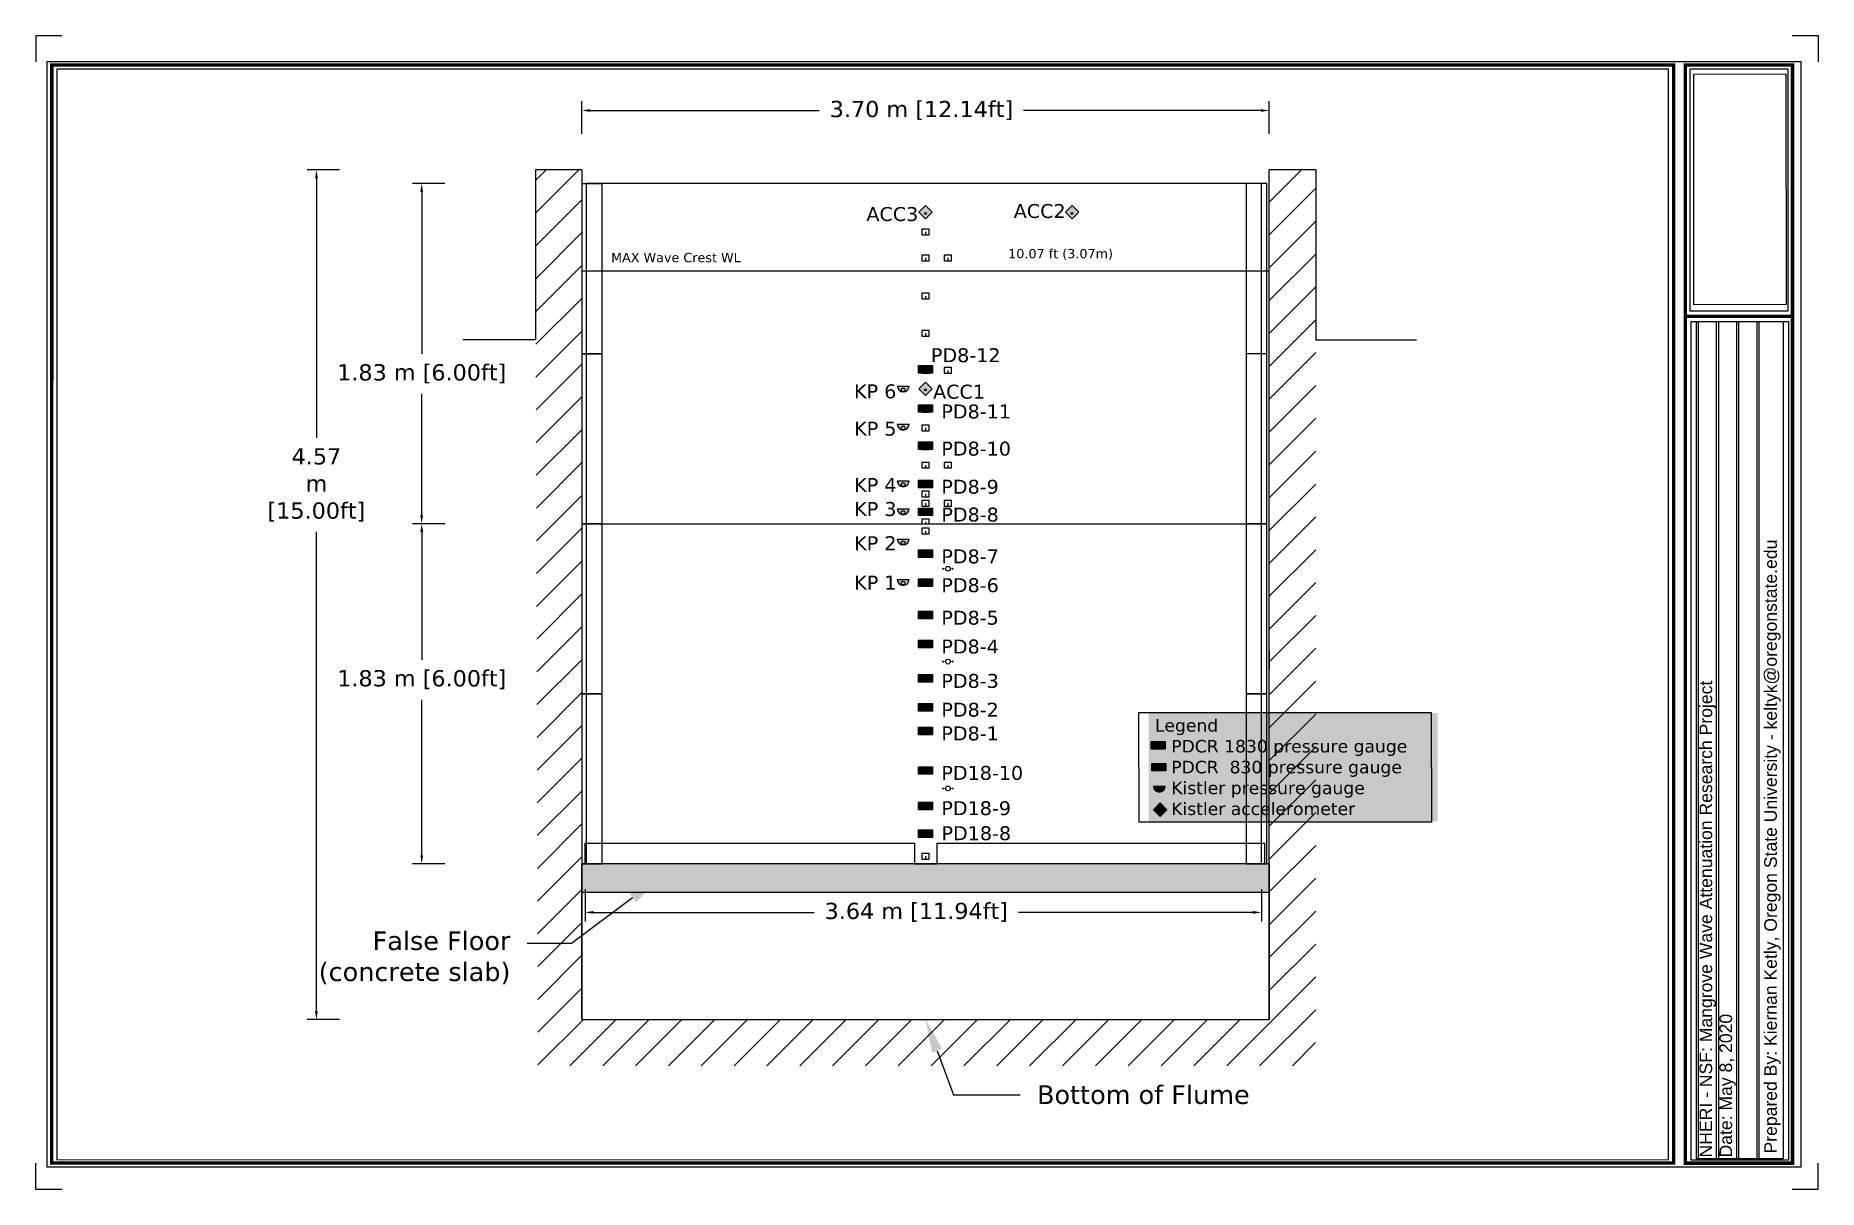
# Paper-space layout 'Test Wall Instrumentation' of a CAD drawing. Header units: feet. Extents: x -9.9 to 37.6, y -9.3 to 21.4.
# The model-space entities are those that its viewports show. They can reach past a viewport. Long polylines and large blocks are cut down to what shows.
import ezdxf
from ezdxf import colors
from ezdxf.entities.mleader import LeaderData, LeaderLine
from ezdxf.math import Vec2, Vec3

# ---------------------------------------------------------------- set-up
doc = ezdxf.new("R2010")
doc.units = ezdxf.units.FT
doc.header["$MEASUREMENT"] = 0
doc.header["$PDMODE"] = 35
for name, color, linetype in [(').5 layer template', 7, 'Continuous'), ('ATM Mangroves', 3, 'Continuous'), ('Beach Slopes', 80, 'Continuous'), ('BRD', 7, 'Continuous'), ('G-ANNO-NPLT', 40, 'Continuous'), ('G-ANNO-SYMB-NPLT', 11, 'Continuous'), ('Viewport', 2, 'Continuous')]:
    doc.layers.add(name, color=color, linetype=linetype)
doc.layers.add('Plot View', color=2, linetype='Continuous', plot=False)
doc.styles.add('_ATM-F2', font='arial.ttf')
doc.styles.get("Standard").update_dxf_attribs({"font": 'verdana.ttf'})
doc.dimstyles.new('Meters', dxfattribs={"dimscale": 0.25, "dimtxt": 1, "dimasz": 0.18, "dimexe": 0.178, "dimexo": 0.0625, "dimgap": 0.09, "dimtad": 0, "dimtih": 1, "dimtoh": 1, "dimzin": 0, "dimdsep": 46, "dimtxsty": 'Standard', "dimcen": 0.09, "dimazin": 0, "dimtfac": 1, "dimtofl": 0, "dimtmove": 0, "dimatfit": 3, "dimfxl": 0.5, "dimfxlon": 1, "dimtolj": 1, "dimtzin": 0, "dimarcsym": 0})
picture_1 = doc.add_image_def('image1.jpg', size_in_pixel=(2000, 800))

# ---------------------------------------------------------------- blocks, each defined once
blk = doc.blocks.new('*D180')
at = {"layer": 'ATM Mangroves', "color": 0, "lineweight": -2, "transparency": 16777216}
for p, q in [((165.3678, -486.8211), (165.1928, -486.8211)), ((165.2428, -486.8661), (165.2428, -487.737)), ((165.2428, -488.6061), (165.2428, -487.9521)), ((165.3678, -488.6511), (165.1928, -488.6511))]:
    blk.add_line(p, q, dxfattribs=at)
at = {"layer": 'ATM Mangroves', "color": 0, "transparency": 16777216}
for points in [[(165.2353, -486.8661), (165.2503, -486.8661), (165.2428, -486.8211)], [(165.2353, -488.6061), (165.2503, -488.6061), (165.2428, -488.6511)]]:
    blk.add_solid(points, dxfattribs=at)
at = {"layer": 'Defpoints', "color": 0, "transparency": 16777216}
for p in [(165.2428, -486.8211), (166.1274, -486.8211), (166.1274, -488.6511)]:
    blk.add_point(p, dxfattribs=at)
at = {"layer": 'ATM Mangroves', "color": 0, "transparency": 16777216, "insert": (165.2428, -487.8446), "char_height": 0.0875, "attachment_point": 5}
blk.add_mtext('\\A1;1.83 m [6.00ft]', dxfattribs=at)
blk = doc.blocks.new('*D178')
at = {"layer": 'ATM Mangroves', "color": 0, "lineweight": -2, "transparency": 16777216}
for p, q in [((165.3681, -488.6511), (165.1931, -488.6511)), ((165.2431, -488.6961), (165.2431, -489.3833)), ((165.2431, -490.4361), (165.2431, -489.5984)), ((165.3681, -490.4811), (165.1931, -490.4811))]:
    blk.add_line(p, q, dxfattribs=at)
at = {"layer": 'ATM Mangroves', "color": 0, "transparency": 16777216}
for points in [[(165.2356, -488.6961), (165.2506, -488.6961), (165.2431, -488.6511)], [(165.2356, -490.4361), (165.2506, -490.4361), (165.2431, -490.4811)]]:
    blk.add_solid(points, dxfattribs=at)
at = {"layer": 'Defpoints', "color": 0, "transparency": 16777216}
for p in [(166.1274, -488.6511), (165.2431, -490.4811), (166.1047, -490.4811)]:
    blk.add_point(p, dxfattribs=at)
at = {"layer": 'ATM Mangroves', "color": 0, "transparency": 16777216, "insert": (165.2431, -489.4909), "char_height": 0.0875, "attachment_point": 5}
blk.add_mtext('\\A1;1.83 m [6.00ft]', dxfattribs=at)
blk = doc.blocks.new('*D181')
at = {"layer": 'ATM Mangroves', "color": 0, "lineweight": -2, "transparency": 16777216}
for p, q in [((164.8012, -486.7473), (164.6262, -486.7473)), ((164.6762, -486.7923), (164.6762, -488.189)), ((164.6762, -491.2743), (164.6762, -488.6957)), ((164.8012, -491.3193), (164.6262, -491.3193))]:
    blk.add_line(p, q, dxfattribs=at)
at = {"layer": 'ATM Mangroves', "color": 0, "transparency": 16777216}
for points in [[(164.6687, -486.7923), (164.6837, -486.7923), (164.6762, -486.7473)], [(164.6687, -491.2743), (164.6837, -491.2743), (164.6762, -491.3193)]]:
    blk.add_solid(points, dxfattribs=at)
at = {"layer": 'Defpoints', "color": 0, "transparency": 16777216}
for p in [(166.1047, -486.7473), (164.6762, -491.3193), (166.1047, -491.3193)]:
    blk.add_point(p, dxfattribs=at)
at = {"layer": 'ATM Mangroves', "color": 0, "transparency": 16777216, "insert": (164.6762, -488.4424), "char_height": 0.0875, "width": 0.19672, "attachment_point": 5}
blk.add_mtext('\\A1;4.57 m [15.00ft]', dxfattribs=at)
blk = doc.blocks.new('*D182')
at = {"layer": 'ATM Mangroves', "color": 0, "lineweight": -2, "transparency": 16777216}
for p, q in [((166.1047, -486.5525), (166.1047, -486.3775)), ((166.1497, -486.4275), (167.3824, -486.4275)), ((169.7597, -486.4275), (168.4824, -486.4275)), ((169.8047, -486.5525), (169.8047, -486.3775))]:
    blk.add_line(p, q, dxfattribs=at)
at = {"layer": 'ATM Mangroves', "color": 0, "transparency": 16777216}
for points in [[(166.1497, -486.42), (166.1497, -486.435), (166.1047, -486.4275)], [(169.7597, -486.42), (169.7597, -486.435), (169.8047, -486.4275)]]:
    blk.add_solid(points, dxfattribs=at)
at = {"layer": 'Defpoints', "color": 0, "transparency": 16777216}
for p in [(169.8047, -486.4275), (166.1047, -486.7193), (169.8047, -486.7473)]:
    blk.add_point(p, dxfattribs=at)
at = {"layer": 'ATM Mangroves', "color": 0, "transparency": 16777216, "insert": (167.9324, -486.4275), "char_height": 0.0875, "attachment_point": 5}
blk.add_mtext('\\A1;3.70 m [12.14ft]', dxfattribs=at)
blk = doc.blocks.new('*D179')
at = {"layer": 'ATM Mangroves', "color": 0, "lineweight": -2, "transparency": 16777216}
for p, q in [((166.122, -490.6179), (166.122, -490.7929)), ((169.7624, -490.6179), (169.7624, -490.7929)), ((166.167, -490.7429), (167.3549, -490.7429)), ((169.7174, -490.7429), (168.4549, -490.7429))]:
    blk.add_line(p, q, dxfattribs=at)
at = {"layer": 'ATM Mangroves', "color": 0, "transparency": 16777216}
for points in [[(166.167, -490.7354), (166.167, -490.7504), (166.122, -490.7429)], [(169.7174, -490.7354), (169.7174, -490.7504), (169.7624, -490.7429)]]:
    blk.add_solid(points, dxfattribs=at)
at = {"layer": 'Defpoints', "color": 0, "transparency": 16777216}
for p in [(166.122, -490.4811), (169.7624, -490.4811), (169.7624, -490.7429)]:
    blk.add_point(p, dxfattribs=at)
at = {"layer": 'ATM Mangroves', "color": 0, "transparency": 16777216, "insert": (167.9049, -490.7429), "char_height": 0.0875, "attachment_point": 5}
blk.add_mtext('\\A1;3.64 m [11.94ft]', dxfattribs=at)

msp = doc.modelspace()

# ---------------------------------------------------------------- hatches: boundary and pattern name
at = {"layer": 'ATM Mangroves', "transparency": 33554687}
h = msp.add_hatch(dxfattribs=at)
h.set_pattern_fill('ANSI31')
h.set_pattern_definition([(45, (11.38746, -97.86032), (-0.088388348, 0.088388348), [])])
h.paths.add_polyline_path([(166.1047, -486.7473), (165.8547, -486.7473), (165.8687, -491.5689), (170.0543, -491.5689), (170.0558, -486.7473), (169.8047, -486.7473), (169.8047, -491.3193), (166.1047, -491.3193)])
at = {"layer": 'ATM Mangroves', "true_color": 0xf8991e, "transparency": 33554687}
h = msp.add_hatch(color=30, dxfattribs=at)
h.dxf.hatch_style = 1
h.paths.add_polyline_path([(166.1047, -490.6335), (169.8047, -490.6335), (169.8047, -490.4811), (166.1047, -490.4811)], flags=17)
h.paths.add_polyline_path([(166.1047, -490.6335), (169.8047, -490.6335), (169.8047, -490.4811), (166.1047, -490.4811)], flags=17)
at = {"layer": 'ATM Mangroves', "transparency": 33554687}
h = msp.add_hatch(dxfattribs=at)
h.set_pattern_fill('AR-CONC', color=0, scale=0.01)
h.set_pattern_definition([(50, (10.399033, -0.370806), (0.071726018, -0.0062752135), [0.0075, -0.0825]), (355, (10.39903, -0.370806), (-0.013875133, 0.075219213), [0.006, -0.066]), (100.451444, (10.40501, -0.37133), (0.057850885, 0.068943999), [0.006374019, -0.070114211]), (46.1842, (10.39903, -0.35081), (0.106724133, -0.016551928), [0.01125, -0.12375]), (96.635635, (10.40793, -0.35219), (0.093466195, 0.09741186), [0.009561034, -0.105171376]), (351.184164, (10.39903, -0.35081), (0.093466195, 0.09741186), [0.009, -0.099]), (21, (10.409033, -0.355806), (0.059690705, -0.040261889), [0.0075, -0.0825]), (326, (10.40903, -0.355806), (0.024331533, 0.072515005), [0.006, -0.066]), (71.451445, (10.41401, -0.35916), (0.084022238, 0.032253115), [0.006374019, -0.070114211]), (37.5, (10.399033, -0.370806), (0.0012159855, 0.0332893854), [0, -0.0652, 0, -0.067, 0, -0.06625]), (7.5, (10.399033, -0.370806), (0.0263069537, 0.0394411712), [0, -0.0382, 0, -0.0637, 0, -0.02525]), (327.5, (10.376733, -0.370806), (0.0533822436, -0.0022554872), [0, -0.025, 0, -0.078, 0, -0.1035]), (317.5, (10.366733, -0.370806), (0.058318617, 0.0100104982), [0, -0.0325, 0, -0.0518, 0, -0.0735])])
h.paths.add_polyline_path([(166.1047, -490.6335), (169.8047, -490.6335), (169.8047, -490.4811), (166.1047, -490.4811)])

# ---------------------------------------------------------------- linework, layer by layer
at = {"transparency": 33554687}
for p, q in [((165.8547, -486.7473), (165.8547, -487.6617)), ((170.0558, -486.7473), (170.0558, -487.6617)), ((165.8547, -487.6617), (165.466, -487.6617)), ((170.0558, -487.6617), (170.5969, -487.6617)), ((167.8947, -490.4811), (168.0147, -490.4811))]:
    msp.add_line(p, q, dxfattribs=at)
at = {"color": 6, "transparency": 33554687}
for centre in [(167.9547, -486.9811), (168.7422, -486.9811), (167.9547, -487.9311)]:
    msp.add_circle(centre, 0.005, dxfattribs=at)
at = {"color": 116, "true_color": 0x136734, "transparency": 33554687}
for centre in [(167.8347, -487.9311), (167.8347, -488.1361), (167.8347, -488.4411), (167.8347, -488.5911), (167.8347, -488.7536), (167.8347, -488.9711)]:
    msp.add_circle(centre, 0.01, dxfattribs=at)
at = {"layer": 'ATM Mangroves', "color": 7, "transparency": 33554687}
for p, q in [((166.1047, -486.7473), (165.8547, -486.7473)), ((166.1047, -486.7473), (166.1047, -491.3193)), ((166.1274, -486.8211), (166.1274, -488.6511)), ((169.7624, -486.8211), (166.1274, -486.8211)), ((169.7624, -488.6511), (169.7624, -486.8211)), ((169.8047, -491.3193), (169.8047, -486.7473)), ((170.0558, -486.7473), (169.8047, -486.7473)), ((167.9547, -487.0811), (167.9547, -487.0961)), ((167.9547, -487.2211), (167.9547, -487.2361)), ((167.9547, -487.4261), (167.9547, -487.4411)), ((166.1047, -488.5411), (166.1047, -488.6511)), ((166.1274, -488.6511), (169.7624, -488.6511)), ((166.1274, -488.6511), (167.9374, -488.6511)), ((166.1274, -488.6511), (166.1274, -490.4811)), ((167.932, -488.6511), (167.932, -488.6511)), ((169.7624, -490.4811), (169.7624, -488.6511)), ((169.8047, -489.3343), (169.8047, -489.4343)), ((169.8047, -490.5573), (169.8047, -490.1773)), ((167.8947, -490.3711), (167.8947, -490.4811)), ((168.0147, -490.3711), (168.0147, -490.4811)), ((166.1047, -491.3193), (166.1047, -490.4811)), ((169.8047, -490.4811), (169.8047, -491.3193)), ((166.0511, -490.5573), (166.0511, -490.5573)), ((166.1047, -490.7097), (166.1047, -490.5573)), ((169.8047, -490.5573), (169.8047, -490.5573)), ((166.1047, -491.3193), (166.1047, -490.7097)), ((166.1047, -490.7097), (166.1047, -490.9891)), ((166.1047, -491.3193), (169.8047, -491.3193)), ((166.6547, -491.3193), (166.7547, -491.3193)), ((166.6547, -491.3193), (166.7547, -491.3193)), ((167.8547, -491.3193), (167.9547, -491.3193)), ((167.8547, -491.3193), (167.9547, -491.3193)), ((169.1547, -491.3193), (169.2547, -491.3193)), ((169.1547, -491.3193), (169.2547, -491.3193))]:
    msp.add_line(p, q, dxfattribs=at)
at = {"layer": 'ATM Mangroves', "color": 0, "transparency": 33554687}
for p, q in [((168.0747, -487.2211), (168.0747, -487.2361)), ((166.1047, -487.2911), (169.8047, -487.2911)), ((167.9547, -487.6261), (167.9547, -487.6411)), ((168.0747, -487.8261), (168.0747, -487.8411)), ((167.9547, -488.1361), (167.9547, -488.1511)), ((167.9547, -488.3361), (167.9547, -488.3511)), ((168.0747, -488.3361), (168.0747, -488.3511)), ((167.9547, -488.4911), (167.9547, -488.5061)), ((167.9547, -488.5411), (167.9547, -488.5561)), ((168.0747, -488.5411), (168.0747, -488.5561)), ((167.9547, -488.6411), (167.9547, -488.6511)), ((167.9547, -488.6911), (167.9547, -488.7061)), ((167.9547, -490.4411), (167.9547, -490.4561))]:
    msp.add_line(p, q, dxfattribs=at)
at = {"layer": 'ATM Mangroves', "color": 1, "transparency": 33554687}
for p, q in [((167.9547, -487.8261), (167.9547, -487.8411)), ((167.9547, -488.0361), (167.9547, -488.0511)), ((167.9547, -488.2361), (167.9547, -488.2511)), ((167.9547, -488.4411), (167.9547, -488.4561)), ((167.9547, -488.5911), (167.9547, -488.6061)), ((167.9547, -488.8161), (167.9547, -488.8311)), ((167.9547, -488.9711), (167.9547, -488.9861)), ((167.9547, -489.1461), (167.9547, -489.1611)), ((167.9547, -489.3011), (167.9547, -489.3161)), ((167.9547, -489.4861), (167.9547, -489.5011)), ((167.9547, -489.6411), (167.9547, -489.6561)), ((167.9547, -489.7686), (167.9547, -489.7836))]:
    msp.add_line(p, q, dxfattribs=at)
at = {"layer": 'ATM Mangroves', "transparency": 33554687}
for p, q in [((167.9547, -489.9811), (167.9547, -489.9961)), ((167.9547, -490.1711), (167.9547, -490.1861)), ((167.9547, -490.3211), (167.9547, -490.3361))]:
    msp.add_line(p, q, dxfattribs=at)
at = {"layer": 'ATM Mangroves', "color": 252, "true_color": 0x939598, "transparency": 33554687}
for points in [[(166.2147, -487.7367), (166.2147, -486.8223), (166.1047, -486.8223), (166.1047, -487.7367)], [(169.791, -487.7355), (169.791, -486.8211), (169.681, -486.8211), (169.681, -487.7355)], [(166.2147, -488.6511), (166.2147, -487.7367), (166.1047, -487.7367), (166.1047, -488.6511)], [(169.791, -488.6511), (169.791, -487.7367), (169.681, -487.7367), (169.681, -488.6511)], [(166.2147, -489.5667), (166.2147, -488.6523), (166.1047, -488.6523), (166.1047, -489.5667)], [(169.791, -489.5667), (169.791, -488.6523), (169.681, -488.6523), (169.681, -489.5667)], [(166.2147, -490.4811), (166.2147, -489.5667), (166.1047, -489.5667), (166.1047, -490.4811)], [(169.791, -490.4811), (169.791, -489.5667), (169.681, -489.5667), (169.681, -490.4811)]]:
    msp.add_lwpolyline(points, close=True, dxfattribs=at)
at = {"layer": 'ATM Mangroves', "color": 7, "transparency": 33554687}
for points in [[(167.9347, -487.0961), (167.9747, -487.0961), (167.9747, -487.0661), (167.9347, -487.0661)], [(167.9347, -487.2361), (167.9747, -487.2361), (167.9747, -487.2061), (167.9347, -487.2061)], [(167.9347, -487.4411), (167.9747, -487.4411), (167.9747, -487.4111), (167.9347, -487.4111)]]:
    msp.add_lwpolyline(points, close=True, dxfattribs=at)
at = {"layer": 'ATM Mangroves', "color": 0, "transparency": 33554687}
for points in [[(168.0547, -487.2361), (168.0947, -487.2361), (168.0947, -487.2061), (168.0547, -487.2061)], [(167.9347, -487.6411), (167.9747, -487.6411), (167.9747, -487.6111), (167.9347, -487.6111)], [(168.0547, -487.8411), (168.0947, -487.8411), (168.0947, -487.8111), (168.0547, -487.8111)], [(167.9347, -488.1511), (167.9747, -488.1511), (167.9747, -488.1211), (167.9347, -488.1211)], [(167.9347, -488.3511), (167.9747, -488.3511), (167.9747, -488.3211), (167.9347, -488.3211)], [(168.0547, -488.3511), (168.0947, -488.3511), (168.0947, -488.3211), (168.0547, -488.3211)], [(167.9347, -488.5061), (167.9747, -488.5061), (167.9747, -488.4761), (167.9347, -488.4761)], [(167.9347, -488.5561), (167.9747, -488.5561), (167.9747, -488.5261), (167.9347, -488.5261)], [(168.0547, -488.5561), (168.0947, -488.5561), (168.0947, -488.5261), (168.0547, -488.5261)], [(167.9347, -488.7061), (167.9747, -488.7061), (167.9747, -488.6761), (167.9347, -488.6761)], [(166.1047, -490.6335), (169.8047, -490.6335), (169.8047, -490.4811), (166.1047, -490.4811)], [(167.9347, -490.4561), (167.9747, -490.4561), (167.9747, -490.4261), (167.9347, -490.4261)]]:
    msp.add_lwpolyline(points, close=True, dxfattribs=at)
at = {"layer": 'ATM Mangroves', "color": 1, "transparency": 33554687}
for points in [[(167.9347, -487.8411), (167.9747, -487.8411), (167.9747, -487.8111), (167.9347, -487.8111)], [(167.9347, -488.0511), (167.9747, -488.0511), (167.9747, -488.0211), (167.9347, -488.0211)], [(167.9347, -488.2511), (167.9747, -488.2511), (167.9747, -488.2211), (167.9347, -488.2211)], [(167.9347, -488.4561), (167.9747, -488.4561), (167.9747, -488.4261), (167.9347, -488.4261)], [(167.9347, -488.6061), (167.9747, -488.6061), (167.9747, -488.5761), (167.9347, -488.5761)], [(167.9347, -488.8311), (167.9747, -488.8311), (167.9747, -488.8011), (167.9347, -488.8011)], [(167.9347, -488.9861), (167.9747, -488.9861), (167.9747, -488.9561), (167.9347, -488.9561)], [(167.9347, -489.1611), (167.9747, -489.1611), (167.9747, -489.1311), (167.9347, -489.1311)], [(167.9347, -489.3161), (167.9747, -489.3161), (167.9747, -489.2861), (167.9347, -489.2861)], [(167.9347, -489.5011), (167.9747, -489.5011), (167.9747, -489.4711), (167.9347, -489.4711)], [(167.9347, -489.6561), (167.9747, -489.6561), (167.9747, -489.6261), (167.9347, -489.6261)], [(167.9347, -489.7836), (167.9747, -489.7836), (167.9747, -489.7536), (167.9347, -489.7536)]]:
    msp.add_lwpolyline(points, close=True, dxfattribs=at)
at = {"layer": 'ATM Mangroves', "color": 0, "transparency": 33554687}
msp.add_lwpolyline([(167.9747, -488.6511), (167.9747, -488.6261), (167.9347, -488.6261), (167.9347, -488.6511)], dxfattribs=at)
at = {"layer": 'ATM Mangroves', "transparency": 33554687}
for points in [[(167.9347, -489.9961), (167.9747, -489.9961), (167.9747, -489.9661), (167.9347, -489.9661)], [(167.9347, -490.1861), (167.9747, -490.1861), (167.9747, -490.1561), (167.9347, -490.1561)], [(167.9347, -490.3361), (167.9747, -490.3361), (167.9747, -490.3061), (167.9347, -490.3061)]]:
    msp.add_lwpolyline(points, close=True, dxfattribs=at)
at = {"layer": 'ATM Mangroves', "color": 7, "transparency": 33554687}
for points in [[(167.8947, -490.4811), (166.122, -490.4811), (166.122, -490.3711), (167.8947, -490.3711)], [(168.0147, -490.3711), (169.7797, -490.3711), (169.7797, -490.4811), (168.0147, -490.4811)]]:
    msp.add_lwpolyline(points, dxfattribs=at)
for centre, radius in [((168.0493, -488.8936), 0.0025), ((168.0747, -488.8936), 0.0127), ((168.1001, -488.8936), 0.0025), ((168.0493, -489.3936), 0.0025), ((168.0747, -489.3936), 0.0127), ((168.1001, -489.3936), 0.0025)]:
    msp.add_circle(centre, radius, dxfattribs=at)
at = {"layer": 'ATM Mangroves', "color": 0, "transparency": 33554687}
for centre, radius in [((168.0493, -490.0761), 0.0025), ((168.0747, -490.0761), 0.0127), ((168.1001, -490.0761), 0.0025)]:
    msp.add_circle(centre, radius, dxfattribs=at)

# ---------------------------------------------------------------- texts
at = {"layer": 'ATM Mangroves', "color": 7, "transparency": 33554687, "attachment_point": 1}
for s, width, insert, char_height in [('ACC2', 0.691698, (168.4293, -486.931), 0.075), ('ACC3', 0.691698, (167.6362, -486.9474), 0.075), ('\\pxqc;10.07 ft (3.07m)', 0.841393, (168.2608, -487.1726), 0.05), ('PD8-12', 0.691698, (167.9835, -487.7069), 0.075), ('KP 6', 0.691698, (167.5698, -487.9014), 0.075), ('ACC1', 0.691698, (167.9952, -487.9032), 0.075), ('PD8-11', 0.691698, (168.0397, -488.0097), 0.075), ('KP 5', 0.691698, (167.5706, -488.1021), 0.075), ('PD8-10', 0.691698, (168.0397, -488.2097), 0.075), ('KP 4', 0.691698, (167.5706, -488.4054), 0.075), ('PD8-9', 0.691698, (168.0397, -488.4147), 0.075), ('KP 3', 0.691698, (167.5706, -488.5346), 0.075), ('PD8-8', 0.691698, (168.0397, -488.5647), 0.075), ('KP 2', 0.691698, (167.5706, -488.7187), 0.075), ('PD8-7', 0.691698, (168.0397, -488.7897), 0.075), ('KP 1', 0.691698, (167.5707, -488.9307), 0.075), ('PD8-6', 0.691698, (168.0397, -488.9447), 0.075), ('PD8-5', 0.691698, (168.0397, -489.1197), 0.075), ('PD8-4', 0.691698, (168.0397, -489.2747), 0.075), ('PD8-3', 0.691698, (168.0397, -489.4597), 0.075), ('PD8-2', 0.691698, (168.0397, -489.6147), 0.075), ('PD8-1', 0.691698, (168.0397, -489.7422), 0.075), ('PD18-10', 0.691698, (168.0397, -489.9547), 0.075), ('PD18-9', 0.691698, (168.0397, -490.1447), 0.075), ('PD18-8', 0.691698, (168.0403, -490.2794), 0.075)]:
    msp.add_mtext_dynamic_manual_height_columns(s, width=width, gutter_width=1, heights=[0], dxfattribs=dict(at, insert=insert, char_height=char_height))
at = {"layer": 'Beach Slopes', "color": 0, "transparency": 33554687, "insert": (166.2619, -487.1939), "char_height": 0.05, "attachment_point": 1}
msp.add_mtext_dynamic_manual_height_columns('MAX Wave Crest WL', width=1.55378, gutter_width=1, heights=[0], dxfattribs=at)

# ---------------------------------------------------------------- dimensions: what is measured, and where the dimension line sits
at = {"layer": 'ATM Mangroves', "color": 7, "transparency": 33554687}
for base, p1, p2, picture, middle in [((169.8047, -486.4275), (166.1047, -486.7193), (169.8047, -486.7473), '*D182', (167.9324, -486.4275)), ((169.7624, -490.7429), (166.122, -490.4811), (169.7624, -490.4811), '*D179', (167.9049, -490.7429))]:
    dim = msp.add_linear_dim(base=base, p1=p1, p2=p2, dimstyle='Meters', override={"dimtxt": 0.35, "dimexe": 0.2, "dimexo": 0.1, "dimgap": 0.2, "dimpost": ' m', "dimdle": 0.1}, dxfattribs=at)
    dim.commit()
    dim.dimension.update_dxf_attribs({"geometry": picture, "text_midpoint": middle, "dimtype": 160})
for base, p1, p2, picture, middle in [((164.6762, -491.3193), (166.1047, -486.7473), (166.1047, -491.3193), '*D181', (164.6762, -488.4424)), ((165.2428, -486.8211), (166.1274, -488.6511), (166.1274, -486.8211), '*D180', (165.2428, -487.8446)), ((165.2431, -490.4811), (166.1274, -488.6511), (166.1047, -490.4811), '*D178', (165.2431, -489.4909))]:
    dim = msp.add_linear_dim(base=base, p1=p1, p2=p2, angle=90, dimstyle='Meters', override={"dimtxt": 0.35, "dimexe": 0.2, "dimexo": 0.1, "dimgap": 0.2, "dimpost": ' m', "dimdle": 0.1}, dxfattribs=at)
    dim.commit()
    dim.dimension.update_dxf_attribs({"geometry": picture, "text_midpoint": middle, "dimtype": 160})

# ---------------------------------------------------------------- leaders
ml = msp.add_multileader_mtext('Standard', dxfattribs=at)
ml.set_content('False Floor \\P(concrete slab)', color=7)
ml.set_leader_properties()
ml.build(insert=Vec2(0, 0))
ml.multileader.update_dxf_attribs({"dogleg_length": 0.36, "arrow_head_size": 0.18})
ctx = ml.context
ctx.base_point, ctx.char_height, ctx.arrow_head_size, ctx.landing_gap_size, ctx.plane_origin = Vec3(164.6132, -490.9103), 0.1, 0.18, 0.09, Vec3(169.8047, -490.4811)
ctx.text_align_type = 2
notes = []
notes.append((ctx, [(1, (1, 1, 0), (166.0492, -490.9103), (-1, 0), 0.2387, [(0, [(166.5225, -490.5573)], 0, [])])]))
ctx.mtext.insert, ctx.mtext.alignment, ctx.mtext.flow_direction = Vec3(165.7205, -490.8456), 3, 5
ml = msp.add_multileader_mtext('Standard', dxfattribs=at)
ml.set_content('Bottom of Flume', color=7)
ml.set_leader_properties()
ml.build(insert=Vec2(0, 0))
ml.multileader.update_dxf_attribs({"dogleg_length": 0.36, "arrow_head_size": 0.18})
ctx = ml.context
ctx.base_point, ctx.char_height, ctx.arrow_head_size, ctx.landing_gap_size, ctx.plane_origin = Vec3(168.4647, -491.7245), 0.1, 0.18, 0.09, Vec3(170.677, -486.2303)
notes.append((ctx, [(0, (1, 1, 0), (168.1047, -491.7245), (1, 0), 0.36, [(0, [(167.9547, -491.3193)], 0, [])])]))
ctx.mtext.insert, ctx.mtext.flow_direction = Vec3(168.5547, -491.6737), 5
for ctx, leaders in notes:
    for number, flags, end, landing, length, lines in leaders:
        leader = LeaderData()
        leader.index, (leader.has_last_leader_line, leader.has_dogleg_vector, leader.attachment_direction) = number, flags
        leader.last_leader_point, leader.dogleg_vector, leader.dogleg_length = Vec3(end), Vec3(landing), length
        for number, points, colour, breaks in lines:
            line = LeaderLine()
            line.index, line.vertices, line.color, line.breaks = number, Vec3.list(points), colors.encode_raw_color(colour), breaks
            leader.lines.append(line)
        ctx.leaders.append(leader)

psp = doc.layouts.new('Test Wall Instrumentation')

# ---------------------------------------------------------------- hatches: boundary and pattern name
at = {"transparency": 33554687}
h = psp.add_hatch(color=6, dxfattribs=at)
h.dxf.hatch_style = 1
h.paths.add_polyline_path([(13.609, 11.983), (13.787, 11.805), (13.965, 11.983), (13.787, 12.161)])
h.paths.add_polyline_path([(13.787, 16.512), (13.965, 16.69), (13.787, 16.867), (13.609, 16.69)])
h.paths.add_polyline_path([(17.866, 16.69), (17.689, 16.867), (17.511, 16.69), (17.689, 16.512)])
h = psp.add_hatch(color=8, dxfattribs=at)
h.dxf.hatch_style = 1
h.paths.add_polyline_path([(13.602, 12.399), (13.972, 12.399), (13.972, 12.601), (13.602, 12.601)])
h = psp.add_hatch(color=3, dxfattribs=at)
h.dxf.hatch_style = 1
h.paths.add_polyline_path([(13.036, 12.058, 1), (13.349, 12.058)])
h.paths.add_polyline_path([(13.036, 11.043, 1), (13.349, 11.043)])
h.paths.add_polyline_path([(13.349, 9.532), (13.036, 9.532, 1)])
h.paths.add_polyline_path([(13.036, 8.789, 1), (13.349, 8.789)])
h.paths.add_polyline_path([(13.349, 7.983), (13.036, 7.983, 1)])
h.paths.add_polyline_path([(13.036, 6.906, 1), (13.349, 6.906)])
h = psp.add_hatch(color=8, dxfattribs=at)
h.dxf.hatch_style = 1
h.paths.add_polyline_path([(13.602, 11.358), (13.972, 11.358), (13.972, 11.561), (13.602, 11.561)])
h = psp.add_hatch(color=8, dxfattribs=at)
h.dxf.hatch_style = 1
h.paths.add_polyline_path([(13.602, 10.367), (13.972, 10.367), (13.972, 10.57), (13.602, 10.57)])
h = psp.add_hatch(color=8, dxfattribs=at)
h.dxf.hatch_style = 1
h.paths.add_polyline_path([(13.602, 9.352), (13.972, 9.352), (13.972, 9.554), (13.602, 9.554)])
h = psp.add_hatch(color=8, dxfattribs=at)
h.dxf.hatch_style = 1
h.paths.add_polyline_path([(13.602, 8.609), (13.972, 8.609), (13.972, 8.811), (13.602, 8.811)])
h = psp.add_hatch(color=8, dxfattribs=at)
h.dxf.hatch_style = 1
h.paths.add_polyline_path([(13.602, 7.494), (13.972, 7.494), (13.972, 7.696), (13.602, 7.696)])
h = psp.add_hatch(color=8, dxfattribs=at)
h.dxf.hatch_style = 1
h.paths.add_polyline_path([(13.602, 6.726), (13.972, 6.726), (13.972, 6.928), (13.602, 6.928)])
h = psp.add_hatch(color=8, dxfattribs=at)
h.dxf.hatch_style = 1
h.paths.add_polyline_path([(13.602, 5.859), (13.972, 5.859), (13.972, 6.061), (13.602, 6.061)])
h = psp.add_hatch(color=8, dxfattribs=at)
h.dxf.hatch_style = 1
h.paths.add_polyline_path([(13.602, 5.091), (13.972, 5.091), (13.972, 5.293), (13.602, 5.293)])
h = psp.add_hatch(color=8, dxfattribs=at)
h.dxf.hatch_style = 1
h.paths.add_polyline_path([(13.602, 4.174), (13.972, 4.174), (13.972, 4.377), (13.602, 4.377)])
h = psp.add_hatch(color=8, dxfattribs=at)
h.dxf.hatch_style = 1
h.paths.add_polyline_path([(13.602, 3.406), (13.972, 3.406), (13.972, 3.609), (13.602, 3.609)])
h = psp.add_hatch(color=8, dxfattribs=at)
h.dxf.hatch_style = 1
h.paths.add_polyline_path([(13.602, 2.775), (13.972, 2.775), (13.972, 2.977), (13.602, 2.977)])
at = {"true_color": 0xf26722, "transparency": 33554687}
h = psp.add_hatch(color=30, dxfattribs=at)
h.dxf.hatch_style = 1
h.paths.add_polyline_path([(19.796, 2.391), (20.166, 2.391), (20.166, 2.593), (19.796, 2.593)])
h = psp.add_hatch(color=30, dxfattribs=at)
h.dxf.hatch_style = 1
h.paths.add_polyline_path([(13.602, 1.722), (13.972, 1.722), (13.972, 1.924), (13.602, 1.924)])
at = {"transparency": 33554687}
h = psp.add_hatch(color=8, dxfattribs=at)
h.dxf.hatch_style = 1
h.paths.add_polyline_path([(19.811, 1.812), (20.181, 1.812), (20.181, 2.014), (19.811, 2.014)])
at = {"true_color": 0xf26722, "transparency": 33554687}
h = psp.add_hatch(color=30, dxfattribs=at)
h.dxf.hatch_style = 1
h.paths.add_polyline_path([(13.602, 0.78), (13.972, 0.78), (13.972, 0.983), (13.602, 0.983)])
at = {"transparency": 33554687}
h = psp.add_hatch(color=3, dxfattribs=at)
h.dxf.hatch_style = 1
h.paths.add_polyline_path([(19.856, 1.406, 1), (20.168, 1.406)])
h = psp.add_hatch(color=6, dxfattribs=at)
h.dxf.hatch_style = 1
h.paths.add_polyline_path([(19.86, 0.781), (20.037, 0.603), (20.215, 0.781), (20.037, 0.959)])
at = {"true_color": 0xf26722, "transparency": 33554687}
h = psp.add_hatch(color=30, dxfattribs=at)
h.dxf.hatch_style = 1
h.paths.add_polyline_path([(13.602, 0.037), (13.972, 0.037), (13.972, 0.24), (13.602, 0.24)])

# ---------------------------------------------------------------- linework, layer by layer
at = {"transparency": 33554687}
for p, q in [((13.609, 16.69), (13.787, 16.867)), ((13.609, 16.69), (13.787, 16.512)), ((13.965, 16.69), (13.787, 16.867)), ((13.965, 16.69), (13.787, 16.512)), ((17.511, 16.69), (17.689, 16.867)), ((17.511, 16.69), (17.689, 16.512)), ((17.866, 16.69), (17.689, 16.867)), ((17.866, 16.69), (17.689, 16.512)), ((13.036, 12.058), (13.349, 12.058)), ((13.609, 11.983), (13.787, 12.161)), ((13.609, 11.983), (13.787, 11.805)), ((13.965, 11.983), (13.787, 12.161)), ((13.965, 11.983), (13.787, 11.805)), ((13.036, 11.043), (13.349, 11.043)), ((13.036, 9.532), (13.349, 9.532)), ((13.036, 8.789), (13.349, 8.789)), ((13.036, 7.983), (13.349, 7.983)), ((13.036, 6.906), (13.349, 6.906)), ((19.856, 1.406), (20.168, 1.406)), ((19.86, 0.781), (20.037, 0.959)), ((20.215, 0.781), (20.037, 0.959)), ((19.86, 0.781), (20.037, 0.603)), ((20.215, 0.781), (20.037, 0.603))]:
    psp.add_line(p, q, dxfattribs=at)
for points in [[(13.602, 12.601), (13.972, 12.601), (13.972, 12.399), (13.602, 12.399)], [(13.602, 11.561), (13.972, 11.561), (13.972, 11.358), (13.602, 11.358)], [(13.602, 10.57), (13.972, 10.57), (13.972, 10.367), (13.602, 10.367)], [(13.602, 9.554), (13.972, 9.554), (13.972, 9.352), (13.602, 9.352)], [(13.602, 8.811), (13.972, 8.811), (13.972, 8.609), (13.602, 8.609)], [(13.602, 7.696), (13.972, 7.696), (13.972, 7.494), (13.602, 7.494)], [(13.602, 6.928), (13.972, 6.928), (13.972, 6.726), (13.602, 6.726)], [(13.602, 6.061), (13.972, 6.061), (13.972, 5.859), (13.602, 5.859)], [(13.602, 5.293), (13.972, 5.293), (13.972, 5.091), (13.602, 5.091)], [(13.602, 4.377), (13.972, 4.377), (13.972, 4.174), (13.602, 4.174)], [(13.602, 3.609), (13.972, 3.609), (13.972, 3.406), (13.602, 3.406)], [(19.463, 3.367), (27.249, 3.367), (27.258, 0.445), (19.472, 0.445)], [(13.602, 2.977), (13.972, 2.977), (13.972, 2.775), (13.602, 2.775)], [(19.796, 2.593), (20.166, 2.593), (20.166, 2.391), (19.796, 2.391)], [(13.602, 1.924), (13.972, 1.924), (13.972, 1.722), (13.602, 1.722)], [(19.811, 2.014), (20.181, 2.014), (20.181, 1.812), (19.811, 1.812)], [(13.602, 0.983), (13.972, 0.983), (13.972, 0.78), (13.602, 0.78)], [(13.602, 0.24), (13.972, 0.24), (13.972, 0.037), (13.602, 0.037)]]:
    psp.add_lwpolyline(points, close=True, dxfattribs=at)
for centre in [(13.192, 12.058), (13.192, 11.043), (13.192, 9.532), (13.192, 8.789), (13.192, 7.983), (13.192, 6.906), (20.012, 1.406)]:
    psp.add_arc(centre, 0.156, 180, 0, dxfattribs=at)
at = {"layer": 'BRD', "color": 25, "linetype": 'Continuous', "const_width": 0.0921}
for points in [[(-9.476, -8.623), (33.702, -8.625), (33.703, 20.602), (-9.474, 20.604)], [(36.866, -8.628), (36.867, 20.602), (34.017, 20.602), (34.016, -8.628)]]:
    psp.add_lwpolyline(points, close=True, dxfattribs=at)
at = {"layer": 'BRD', "color": 85}
psp.add_lwpolyline([(33.564, 20.494), (-9.34, 20.495), (-9.341, -8.535), (33.563, -8.537), (33.564, 20.494)], dxfattribs=at)
for points in [[(34.146, 14.055), (34.146, 20.503), (36.74, 20.503), (36.739, 14.055)], [(34.168, -8.546), (34.169, 13.776), (36.763, 13.775), (36.762, -8.546)]]:
    psp.add_lwpolyline(points, close=True, dxfattribs=at)
at = {"layer": 'BRD', "color": 25, "const_width": 0.0921}
psp.add_lwpolyline([(34.016, 13.915), (36.867, 13.915)], dxfattribs=at)
at = {"layer": 'G-ANNO-SYMB-NPLT'}
for points in [[(34.308, -8.51), (34.309, 13.776)], [(34.364, -8.51), (34.365, 13.776)], [(34.847, -8.51), (34.848, 13.775)], [(34.903, -8.51), (34.903, 13.775)], [(35.385, -8.51), (35.386, 13.775)], [(35.441, -8.51), (35.442, 13.775)], [(35.924, -8.51), (35.925, 13.775)], [(35.98, -8.51), (35.981, 13.775)], [(36.623, 13.775), (36.622, -8.51)], [(36.622, -8.51), (34.308, -8.51)]]:
    psp.add_lwpolyline(points, dxfattribs=at)
at = {"layer": 'Plot View', "linetype": 'Continuous'}
for points in [[(-9.205, 21.384), (-9.902, 21.384), (-9.903, 20.686)], [(37.555, 20.685), (37.555, 21.383), (36.857, 21.383)], [(-9.904, -8.626), (-9.904, -9.324), (-9.206, -9.324)], [(37.554, -9.325), (37.554, -8.627)], [(36.856, -9.325), (37.554, -9.325)]]:
    psp.add_lwpolyline(points, dxfattribs=at)
at = {"layer": 'Plot View'}
psp.add_lwpolyline([(-9.61, -8.723), (37.1, -8.725), (37.101, 20.689), (-9.609, 20.69)], close=True, dxfattribs=at)

# ---------------------------------------------------------------- texts
at = {"transparency": 33554687, "insert": (19.892, 3.192), "char_height": 0.333, "attachment_point": 1, "bg_fill": 1, "box_fill_scale": 1.5, "bg_fill_color": 7, "bg_fill_true_color": 16777215, "bg_fill_transparency": 0}
psp.add_mtext_dynamic_manual_height_columns('Legend\\P   PDCR 1830 pressure gauge\\P   PDCR  830 pressure gauge\\P   Kistler pressure gauge\\P   Kistler accelerometer ', width=7.36145, gutter_width=2.775, heights=[0], dxfattribs=at)
at = {"layer": 'G-ANNO-NPLT', "color": 18, "true_color": 0x000000, "char_height": 0.335, "attachment_point": 7, "rotation": 89.9979, "style": '_ATM-F2'}
for s, insert, width in [('Prepared By: Kiernan Ketly, Oregon State University - keltyk@oregonstate.edu', (36.551, -8.371), 22.25217), ('NHERI - NSF: Mangrove Wave Attenuation Research Project', (34.828, -8.477), 13.97968), ('Date: May 8, 2020', (35.359, -8.477), 13.97968)]:
    psp.add_mtext(s, dxfattribs=dict(at, insert=insert, width=width))

# ---------------------------------------------------------------- pictures from other files: only their frames are drawn
at = {"layer": 'Viewport'}
image = psp.add_image(picture_1, insert=(36.701, 14.225), size_in_units=(6.141, 2.457), rotation=90.0728, dxfattribs=at)
image.dxf.flags = 7

# ---------------------------------------------------------------- viewports
at = {"layer": ').5 layer template', "transparency": 33554687, "view_target_point": (100.0803, -486.2263)}
psp.add_viewport(center=(12.111, 5.98), size=(42.904, 29.03282), view_center_point=(67.5355, -2.9128), view_height=5.869605, dxfattribs=at)

doc.saveas('drawing.dxf')
